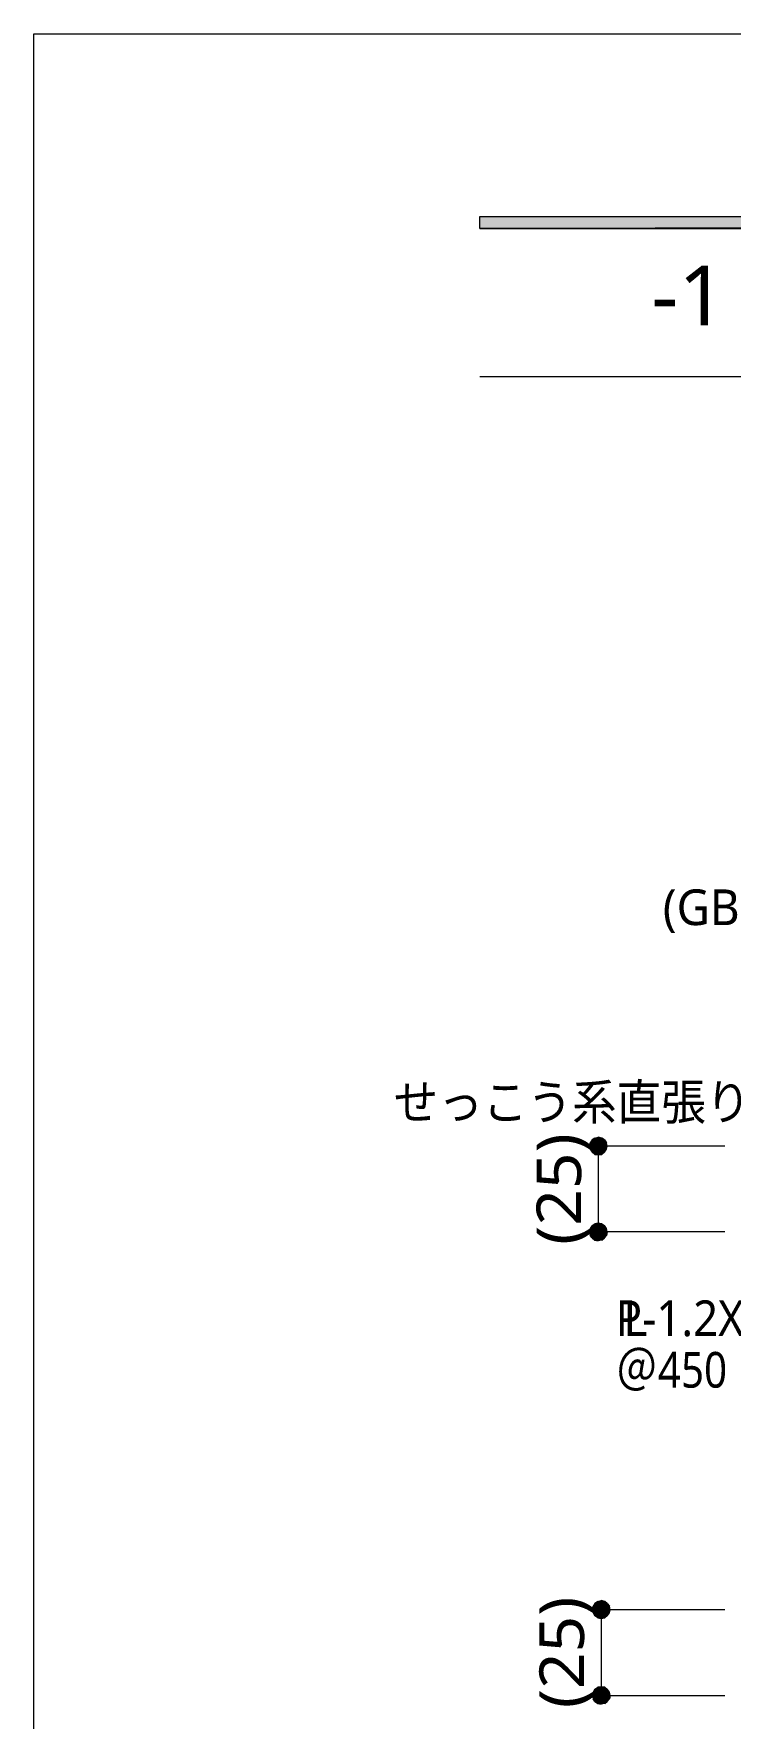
# Model space of a CAD drawing. Header units: millimetres. Extents: x 0 to 420, y 0 to 297.
# Drawn here: x 0.2 to 40.8, y 198.8 to 297 of the extents above; entities that cross this region are included whole.
import ezdxf
from ezdxf.enums import TextEntityAlignment as Align

# ---------------------------------------------------------------- set-up
doc = ezdxf.new("R2010")
doc.units = ezdxf.units.MM
doc.styles.add('kst32b', font='NotoSansJP-Variable.ttf')

msp = doc.modelspace()

# ---------------------------------------------------------------- hatches: boundary and pattern name
h = msp.add_hatch(color=7)
h.paths.add_polyline_path([(394.166, 285.623), (394.166, 286.321), (26.183, 285.623), (394.166, 285.623)])
h.paths.add_polyline_path([(394.166, 286.321), (26.183, 285.623), (26.183, 286.321), (394.166, 286.321)])
h = msp.add_hatch(color=7)
h.paths.add_polyline_path([(33.295, 232.643), (33.084, 232.685), (33.084, 232.177), (33.295, 232.643)])
h.paths.add_polyline_path([(33.084, 232.685), (33.084, 232.177), (32.893, 232.643), (33.084, 232.685)])
h.paths.add_polyline_path([(33.084, 232.177), (32.893, 232.643), (32.724, 232.537), (33.084, 232.177)])
h = msp.add_hatch(color=7)
h.paths.add_polyline_path([(33.613, 232.177), (33.57, 232.368), (33.084, 232.177), (33.613, 232.177)])
h.paths.add_polyline_path([(33.57, 232.368), (33.084, 232.177), (33.443, 232.537), (33.57, 232.368)])
h.paths.add_polyline_path([(33.084, 232.177), (33.443, 232.537), (33.295, 232.643), (33.084, 232.177)])
h = msp.add_hatch(color=7)
h.paths.add_polyline_path([(32.724, 232.537), (32.618, 232.368), (33.084, 232.177), (32.724, 232.537)])
h.paths.add_polyline_path([(32.618, 232.368), (33.084, 232.177), (32.575, 232.177), (32.618, 232.368)])
h.paths.add_polyline_path([(33.084, 232.177), (32.575, 232.177), (32.618, 231.987), (33.084, 232.177)])
h = msp.add_hatch(color=7)
h.paths.add_polyline_path([(32.618, 231.987), (32.724, 231.817), (33.084, 232.177), (32.618, 231.987)])
h.paths.add_polyline_path([(32.724, 231.817), (33.084, 232.177), (32.893, 231.69), (32.724, 231.817)])
h.paths.add_polyline_path([(33.084, 232.177), (32.893, 231.69), (33.084, 231.669), (33.084, 232.177)])
h = msp.add_hatch(color=7)
h.paths.add_polyline_path([(33.084, 231.669), (33.295, 231.69), (33.084, 232.177), (33.084, 231.669)])
h.paths.add_polyline_path([(33.295, 231.69), (33.084, 232.177), (33.443, 231.817), (33.295, 231.69)])
h.paths.add_polyline_path([(33.084, 232.177), (33.443, 231.817), (33.57, 231.987), (33.084, 232.177)])
for points in [[(33.57, 231.987), (33.613, 232.177), (33.084, 232.177), (33.57, 231.987)], [(32.618, 227.372), (32.575, 227.182), (33.084, 227.182), (32.618, 227.372)], [(33.74, 204.978), (33.782, 205.169), (33.253, 205.169), (33.74, 204.978)], [(32.787, 200.364), (32.745, 200.173), (33.253, 200.173), (32.787, 200.364)]]:
    msp.add_hatch(color=7).paths.add_polyline_path(points)
h = msp.add_hatch(color=7)
h.paths.add_polyline_path([(33.084, 227.69), (32.893, 227.647), (33.084, 227.182), (33.084, 227.69)])
h.paths.add_polyline_path([(32.893, 227.647), (33.084, 227.182), (32.724, 227.542), (32.893, 227.647)])
h.paths.add_polyline_path([(33.084, 227.182), (32.724, 227.542), (32.618, 227.372), (33.084, 227.182)])
h = msp.add_hatch(color=7)
h.paths.add_polyline_path([(33.57, 227.372), (33.443, 227.542), (33.084, 227.182), (33.57, 227.372)])
h.paths.add_polyline_path([(33.443, 227.542), (33.084, 227.182), (33.295, 227.647), (33.443, 227.542)])
h.paths.add_polyline_path([(33.084, 227.182), (33.295, 227.647), (33.084, 227.69), (33.084, 227.182)])
h = msp.add_hatch(color=7)
h.paths.add_polyline_path([(32.575, 227.182), (32.618, 226.97), (33.084, 227.182), (32.575, 227.182)])
h.paths.add_polyline_path([(32.618, 226.97), (33.084, 227.182), (32.724, 226.822), (32.618, 226.97)])
h.paths.add_polyline_path([(33.084, 227.182), (32.724, 226.822), (32.893, 226.695), (33.084, 227.182)])
h = msp.add_hatch(color=7)
h.paths.add_polyline_path([(32.893, 226.695), (33.084, 226.653), (33.084, 227.182), (32.893, 226.695)])
h.paths.add_polyline_path([(33.084, 226.653), (33.084, 227.182), (33.295, 226.695), (33.084, 226.653)])
h.paths.add_polyline_path([(33.084, 227.182), (33.295, 226.695), (33.443, 226.822), (33.084, 227.182)])
h = msp.add_hatch(color=7)
h.paths.add_polyline_path([(33.443, 226.822), (33.57, 226.97), (33.084, 227.182), (33.443, 226.822)])
h.paths.add_polyline_path([(33.57, 226.97), (33.084, 227.182), (33.613, 227.182), (33.57, 226.97)])
h.paths.add_polyline_path([(33.084, 227.182), (33.613, 227.182), (33.57, 227.372), (33.084, 227.182)])
h = msp.add_hatch(color=7)
h.paths.add_polyline_path([(32.893, 205.528), (32.787, 205.38), (33.253, 205.169), (32.893, 205.528)])
h.paths.add_polyline_path([(32.787, 205.38), (33.253, 205.169), (32.745, 205.169), (32.787, 205.38)])
h.paths.add_polyline_path([(33.253, 205.169), (32.745, 205.169), (32.787, 204.978), (33.253, 205.169)])
h = msp.add_hatch(color=7)
h.paths.add_polyline_path([(32.787, 204.978), (32.893, 204.809), (33.253, 205.169), (32.787, 204.978)])
h.paths.add_polyline_path([(32.893, 204.809), (33.253, 205.169), (33.062, 204.703), (32.893, 204.809)])
h.paths.add_polyline_path([(33.253, 205.169), (33.062, 204.703), (33.253, 204.661), (33.253, 205.169)])
h = msp.add_hatch(color=7)
h.paths.add_polyline_path([(33.464, 205.655), (33.253, 205.698), (33.253, 205.169), (33.464, 205.655)])
h.paths.add_polyline_path([(33.253, 205.698), (33.253, 205.169), (33.062, 205.655), (33.253, 205.698)])
h.paths.add_polyline_path([(33.253, 205.169), (33.062, 205.655), (32.893, 205.528), (33.253, 205.169)])
h = msp.add_hatch(color=7)
h.paths.add_polyline_path([(33.782, 205.169), (33.74, 205.38), (33.253, 205.169), (33.782, 205.169)])
h.paths.add_polyline_path([(33.74, 205.38), (33.253, 205.169), (33.613, 205.528), (33.74, 205.38)])
h.paths.add_polyline_path([(33.253, 205.169), (33.613, 205.528), (33.464, 205.655), (33.253, 205.169)])
h = msp.add_hatch(color=7)
h.paths.add_polyline_path([(33.253, 204.661), (33.464, 204.703), (33.253, 205.169), (33.253, 204.661)])
h.paths.add_polyline_path([(33.464, 204.703), (33.253, 205.169), (33.613, 204.809), (33.464, 204.703)])
h.paths.add_polyline_path([(33.253, 205.169), (33.613, 204.809), (33.74, 204.978), (33.253, 205.169)])
h = msp.add_hatch(color=7)
h.paths.add_polyline_path([(33.253, 200.681), (33.062, 200.66), (33.253, 200.173), (33.253, 200.681)])
h.paths.add_polyline_path([(33.062, 200.66), (33.253, 200.173), (32.893, 200.533), (33.062, 200.66)])
h.paths.add_polyline_path([(33.253, 200.173), (32.893, 200.533), (32.787, 200.364), (33.253, 200.173)])
h = msp.add_hatch(color=7)
h.paths.add_polyline_path([(33.74, 200.364), (33.613, 200.533), (33.253, 200.173), (33.74, 200.364)])
h.paths.add_polyline_path([(33.613, 200.533), (33.253, 200.173), (33.464, 200.66), (33.613, 200.533)])
h.paths.add_polyline_path([(33.253, 200.173), (33.464, 200.66), (33.253, 200.681), (33.253, 200.173)])
h = msp.add_hatch(color=7)
h.paths.add_polyline_path([(33.613, 199.813), (33.74, 199.983), (33.253, 200.173), (33.613, 199.813)])
h.paths.add_polyline_path([(33.74, 199.983), (33.253, 200.173), (33.782, 200.173), (33.74, 199.983)])
h.paths.add_polyline_path([(33.253, 200.173), (33.782, 200.173), (33.74, 200.364), (33.253, 200.173)])
h = msp.add_hatch(color=7)
h.paths.add_polyline_path([(32.745, 200.173), (32.787, 199.983), (33.253, 200.173), (32.745, 200.173)])
h.paths.add_polyline_path([(32.787, 199.983), (33.253, 200.173), (32.893, 199.813), (32.787, 199.983)])
h.paths.add_polyline_path([(33.253, 200.173), (32.893, 199.813), (33.062, 199.707), (33.253, 200.173)])
h = msp.add_hatch(color=7)
h.paths.add_polyline_path([(33.062, 199.707), (33.253, 199.665), (33.253, 200.173), (33.062, 199.707)])
h.paths.add_polyline_path([(33.253, 199.665), (33.253, 200.173), (33.464, 199.707), (33.253, 199.665)])
h.paths.add_polyline_path([(33.253, 200.173), (33.464, 199.707), (33.613, 199.813), (33.253, 200.173)])

# ---------------------------------------------------------------- linework, layer by layer
at = {"lineweight": 13}
msp.add_lwpolyline([(0.191, 0), (0.191, 296.968), (420.158, 296.968), (420.158, 0)], close=True, dxfattribs=at)
at = {"lineweight": 0}
for points in [[(394.166, 285.623), (394.166, 286.321), (26.183, 285.623)], [(394.166, 286.321), (26.183, 285.623), (26.183, 286.321)], [(33.084, 232.177), (32.893, 232.643), (32.724, 232.537)], [(33.084, 232.685), (33.084, 232.177), (32.893, 232.643)], [(33.295, 232.643), (33.084, 232.685), (33.084, 232.177)], [(33.084, 232.177), (33.443, 232.537), (33.295, 232.643)], [(32.618, 232.368), (33.084, 232.177), (32.575, 232.177)], [(33.084, 232.177), (32.575, 232.177), (32.618, 231.987)], [(32.724, 232.537), (32.618, 232.368), (33.084, 232.177)], [(32.618, 231.987), (32.724, 231.817), (33.084, 232.177)], [(32.724, 231.817), (33.084, 232.177), (32.893, 231.69)], [(33.084, 232.177), (32.893, 231.69), (33.084, 231.669)], [(33.57, 232.368), (33.084, 232.177), (33.443, 232.537)], [(33.613, 232.177), (33.57, 232.368), (33.084, 232.177)], [(33.084, 231.669), (33.295, 231.69), (33.084, 232.177)], [(33.295, 231.69), (33.084, 232.177), (33.443, 231.817)], [(33.084, 232.177), (33.443, 231.817), (33.57, 231.987)], [(33.57, 231.987), (33.613, 232.177), (33.084, 232.177)], [(33.084, 227.69), (32.893, 227.647), (33.084, 227.182)], [(33.084, 227.182), (33.295, 227.647), (33.084, 227.69)], [(32.618, 227.372), (32.575, 227.182), (33.084, 227.182)], [(32.575, 227.182), (32.618, 226.97), (33.084, 227.182)], [(33.084, 227.182), (32.724, 227.542), (32.618, 227.372)], [(32.618, 226.97), (33.084, 227.182), (32.724, 226.822)], [(32.893, 227.647), (33.084, 227.182), (32.724, 227.542)], [(33.084, 227.182), (32.724, 226.822), (32.893, 226.695)], [(32.893, 226.695), (33.084, 226.653), (33.084, 227.182)], [(33.443, 227.542), (33.084, 227.182), (33.295, 227.647)], [(33.57, 227.372), (33.443, 227.542), (33.084, 227.182)], [(33.084, 227.182), (33.613, 227.182), (33.57, 227.372)], [(33.084, 226.653), (33.084, 227.182), (33.295, 226.695)], [(33.084, 227.182), (33.295, 226.695), (33.443, 226.822)], [(33.443, 226.822), (33.57, 226.97), (33.084, 227.182)], [(33.57, 226.97), (33.084, 227.182), (33.613, 227.182)], [(32.787, 205.38), (33.253, 205.169), (32.745, 205.169)], [(33.253, 205.169), (32.745, 205.169), (32.787, 204.978)], [(32.893, 205.528), (32.787, 205.38), (33.253, 205.169)], [(32.787, 204.978), (32.893, 204.809), (33.253, 205.169)], [(33.253, 205.169), (33.062, 205.655), (32.893, 205.528)], [(32.893, 204.809), (33.253, 205.169), (33.062, 204.703)], [(33.253, 205.698), (33.253, 205.169), (33.062, 205.655)], [(33.253, 205.169), (33.062, 204.703), (33.253, 204.661)], [(33.464, 205.655), (33.253, 205.698), (33.253, 205.169)], [(33.253, 205.169), (33.613, 205.528), (33.464, 205.655)], [(33.74, 205.38), (33.253, 205.169), (33.613, 205.528)], [(33.782, 205.169), (33.74, 205.38), (33.253, 205.169)], [(33.253, 204.661), (33.464, 204.703), (33.253, 205.169)], [(33.464, 204.703), (33.253, 205.169), (33.613, 204.809)], [(33.253, 205.169), (33.613, 204.809), (33.74, 204.978)], [(33.74, 204.978), (33.782, 205.169), (33.253, 205.169)], [(32.787, 200.364), (32.745, 200.173), (33.253, 200.173)], [(33.253, 200.173), (32.893, 200.533), (32.787, 200.364)], [(33.062, 200.66), (33.253, 200.173), (32.893, 200.533)], [(33.253, 200.681), (33.062, 200.66), (33.253, 200.173)], [(33.253, 200.173), (33.464, 200.66), (33.253, 200.681)], [(33.613, 200.533), (33.253, 200.173), (33.464, 200.66)], [(33.74, 200.364), (33.613, 200.533), (33.253, 200.173)], [(33.253, 200.173), (33.782, 200.173), (33.74, 200.364)], [(32.745, 200.173), (32.787, 199.983), (33.253, 200.173)], [(32.787, 199.983), (33.253, 200.173), (32.893, 199.813)], [(33.253, 200.173), (32.893, 199.813), (33.062, 199.707)], [(33.062, 199.707), (33.253, 199.665), (33.253, 200.173)], [(33.253, 199.665), (33.253, 200.173), (33.464, 199.707)], [(33.253, 200.173), (33.464, 199.707), (33.613, 199.813)], [(33.613, 199.813), (33.74, 199.983), (33.253, 200.173)], [(33.74, 199.983), (33.253, 200.173), (33.782, 200.173)]]:
    msp.add_lwpolyline(points, close=True, dxfattribs=at)
at = {"lineweight": 13}
for points in [[(394.166, 276.987), (26.183, 276.987)], [(40.471, 232.177), (33.084, 232.177)], [(33.084, 232.177), (33.084, 227.182)], [(40.471, 227.182), (33.084, 227.182)], [(40.471, 205.169), (33.253, 205.169), (33.253, 200.173), (40.471, 200.173)]]:
    msp.add_lwpolyline(points, dxfattribs=at)

# ---------------------------------------------------------------- texts
at = {"style": 'kst32b'}
for s, height, p, p2 in [('-1', 3.4908, (36.174, 279.971), (40.537, 279.971)), ('(GB-R)', 2.0791, (36.851, 245.046), (44.648, 245.046)), ('せっこう系直張り用接着材', 2.07913, (21.167, 233.701), (52.354, 233.701)), ('(25)', 2.5989, (32.089, 226.42), (32.089, 232.917)), ('P-1.2X16', 2.0791, (34.1, 221.107), (44.495, 221.107)), ('＠450', 2.0791, (34.1, 218.101), (40.597, 218.101)), ('(25)', 2.5989, (32.258, 199.432), (32.258, 205.93))]:
    msp.add_text(s, height=height, dxfattribs=at).set_placement(p, p2, align=Align.FIT)
msp.add_text('L', height=2.079, dxfattribs=at).set_placement((34.544, 221.107))

doc.saveas('drawing.dxf')
